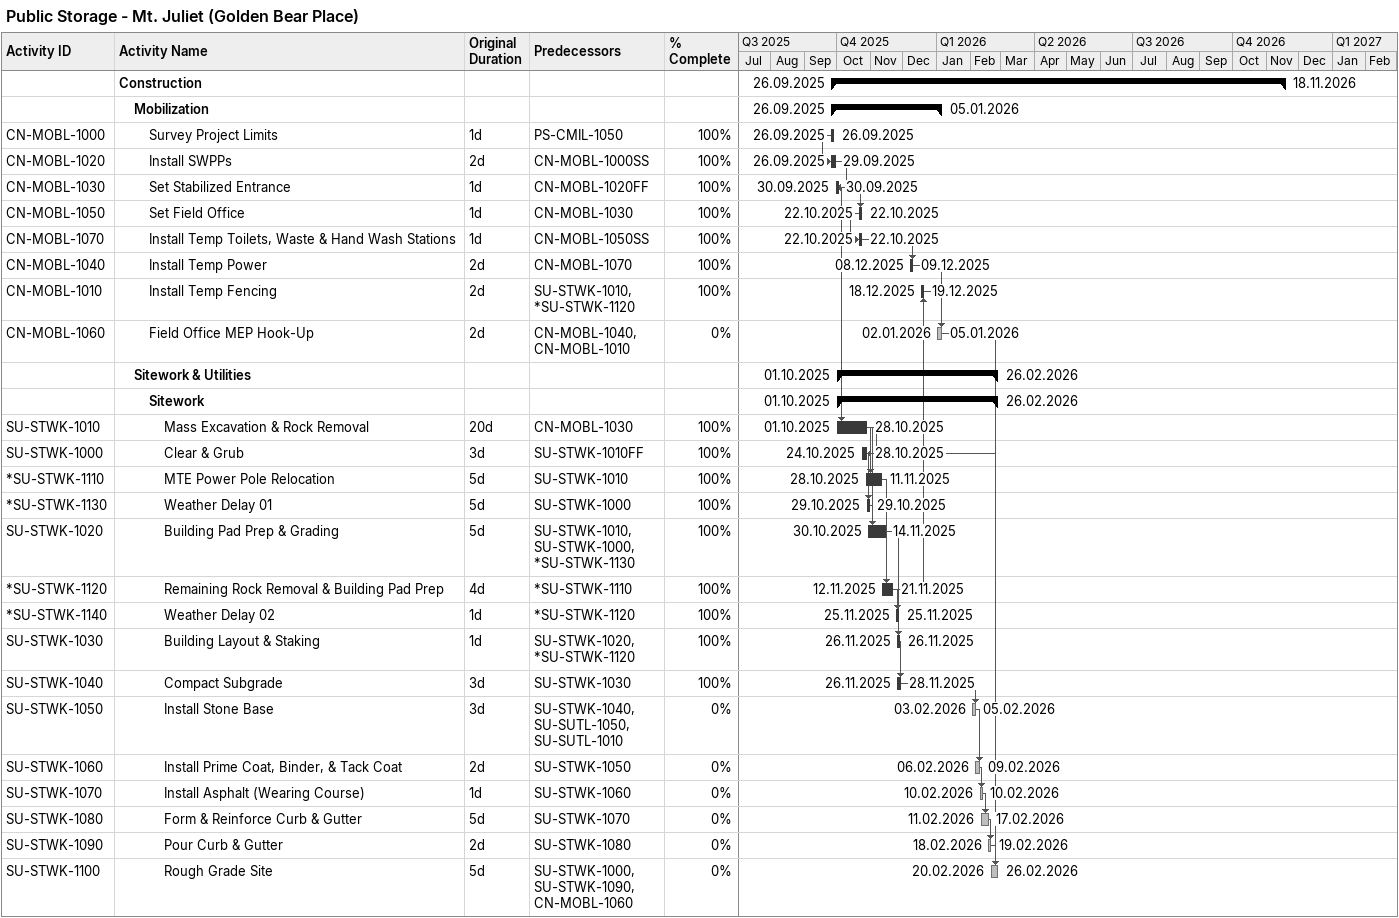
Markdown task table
Public Storage - Mt. Juliet (Golden Bear Place)

| ID | Level | Task | Original duration | Start | Finish | Predecessors | % complete |
|---|---|---|---|---|---|---|---|
|  | 1 | **Construction** |  | 2025-09-26 | 2026-11-18 |  |  |
|  | 2 | **Mobilization** |  | 2025-09-26 | 2026-01-05 |  |  |
| CN-MOBL-1000 | 3 | Survey Project Limits | 1d | 2025-09-26 | 2025-09-26 | PS-CMIL-1050 | 100 |
| CN-MOBL-1020 | 3 | Install SWPPs | 2d | 2025-09-26 | 2025-09-29 | CN-MOBL-1000SS | 100 |
| CN-MOBL-1030 | 3 | Set Stabilized Entrance | 1d | 2025-09-30 | 2025-09-30 | CN-MOBL-1020FF | 100 |
| CN-MOBL-1050 | 3 | Set Field Office | 1d | 2025-10-22 | 2025-10-22 | CN-MOBL-1030 | 100 |
| CN-MOBL-1070 | 3 | Install Temp Toilets, Waste & Hand Wash Stations | 1d | 2025-10-22 | 2025-10-22 | CN-MOBL-1050SS | 100 |
| CN-MOBL-1040 | 3 | Install Temp Power | 2d | 2025-12-08 | 2025-12-09 | CN-MOBL-1070 | 100 |
| CN-MOBL-1010 | 3 | Install Temp Fencing | 2d | 2025-12-18 | 2025-12-19 | SU-STWK-1010, *SU-STWK-1120 | 100 |
| CN-MOBL-1060 | 3 | Field Office MEP Hook-Up | 2d | 2026-01-02 | 2026-01-05 | CN-MOBL-1040, CN-MOBL-1010 | 0 |
|  | 2 | **Sitework & Utilities** |  | 2025-10-01 | 2026-02-26 |  |  |
|  | 3 | **Sitework** |  | 2025-10-01 | 2026-02-26 |  |  |
| SU-STWK-1010 | 4 | Mass Excavation & Rock Removal | 20d | 2025-10-01 | 2025-10-28 | CN-MOBL-1030 | 100 |
| SU-STWK-1000 | 4 | Clear & Grub | 3d | 2025-10-24 | 2025-10-28 | SU-STWK-1010FF | 100 |
| *SU-STWK-1110 | 4 | MTE Power Pole Relocation | 5d | 2025-10-28 | 2025-11-11 | SU-STWK-1010 | 100 |
| *SU-STWK-1130 | 4 | Weather Delay 01 | 5d | 2025-10-29 | 2025-10-29 | SU-STWK-1000 | 100 |
| SU-STWK-1020 | 4 | Building Pad Prep & Grading | 5d | 2025-10-30 | 2025-11-14 | SU-STWK-1010, SU-STWK-1000, *SU-STWK-1130 | 100 |
| *SU-STWK-1120 | 4 | Remaining Rock Removal & Building Pad Prep | 4d | 2025-11-12 | 2025-11-21 | *SU-STWK-1110 | 100 |
| *SU-STWK-1140 | 4 | Weather Delay 02 | 1d | 2025-11-25 | 2025-11-25 | *SU-STWK-1120 | 100 |
| SU-STWK-1030 | 4 | Building Layout & Staking | 1d | 2025-11-26 | 2025-11-26 | SU-STWK-1020, *SU-STWK-1120 | 100 |
| SU-STWK-1040 | 4 | Compact Subgrade | 3d | 2025-11-26 | 2025-11-28 | SU-STWK-1030 | 100 |
| SU-STWK-1050 | 4 | Install Stone Base | 3d | 2026-02-03 | 2026-02-05 | SU-STWK-1040, SU-SUTL-1050, SU-SUTL-1010 | 0 |
| SU-STWK-1060 | 4 | Install Prime Coat, Binder, & Tack Coat | 2d | 2026-02-06 | 2026-02-09 | SU-STWK-1050 | 0 |
| SU-STWK-1070 | 4 | Install Asphalt (Wearing Course) | 1d | 2026-02-10 | 2026-02-10 | SU-STWK-1060 | 0 |
| SU-STWK-1080 | 4 | Form & Reinforce Curb & Gutter | 5d | 2026-02-11 | 2026-02-17 | SU-STWK-1070 | 0 |
| SU-STWK-1090 | 4 | Pour Curb & Gutter | 2d | 2026-02-18 | 2026-02-19 | SU-STWK-1080 | 0 |
| SU-STWK-1100 | 4 | Rough Grade Site | 5d | 2026-02-20 | 2026-02-26 | SU-STWK-1000, SU-STWK-1090, CN-MOBL-1060 | 0 |
